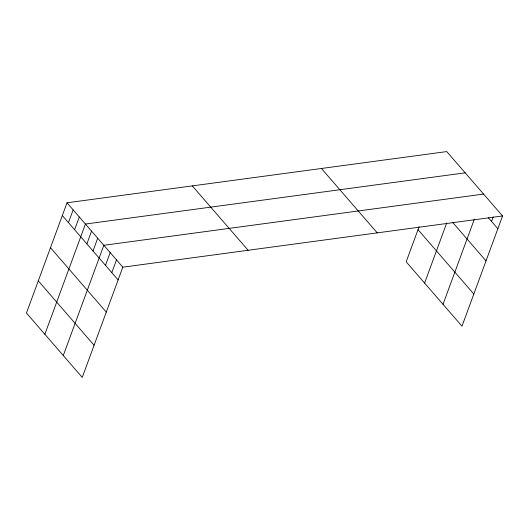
<?xml version="1.0" encoding="UTF-8"?>
<svg xmlns="http://www.w3.org/2000/svg" width="529" height="529" viewBox="0 0 529 529"><rect width="100%" height="100%" fill="white"/><g stroke="black" fill="none" stroke-linecap="round" stroke-linejoin="round"><path stroke-width="0.79" d="M67.011 202.792L26.45 313.036L82.253 377.422L122.814 267.178L67.011 202.792L446.747 151.578L502.55 215.964L461.989 326.208L406.186 261.822L419.107 226.703M68.459 222.623L73.147 209.874M74.596 229.705L79.284 216.956M44.866 334.282L85.427 224.038L465.163 172.831M86.875 243.876L91.563 231.12M93.011 250.958L97.7 238.202M63.282 355.528L103.843 245.284L483.579 194.077M105.476 265.333L110.164 252.584M111.798 272.633L116.486 259.878M424.602 283.068L446.74 222.907M443.018 304.314L474.374 219.079M491.534 221.42L493.193 216.916M122.814 267.178L502.55 215.964M488.373 217.769L497.862 228.713M452.725 222.471L486.019 260.89M418.022 229.652L473.825 294.031M321.434 168.48L377.237 232.866M192.325 185.897L248.127 250.277M62.323 215.541L118.119 279.927M50.48 247.717L106.283 312.097M38.286 280.866L94.089 345.245"/></g></svg>
